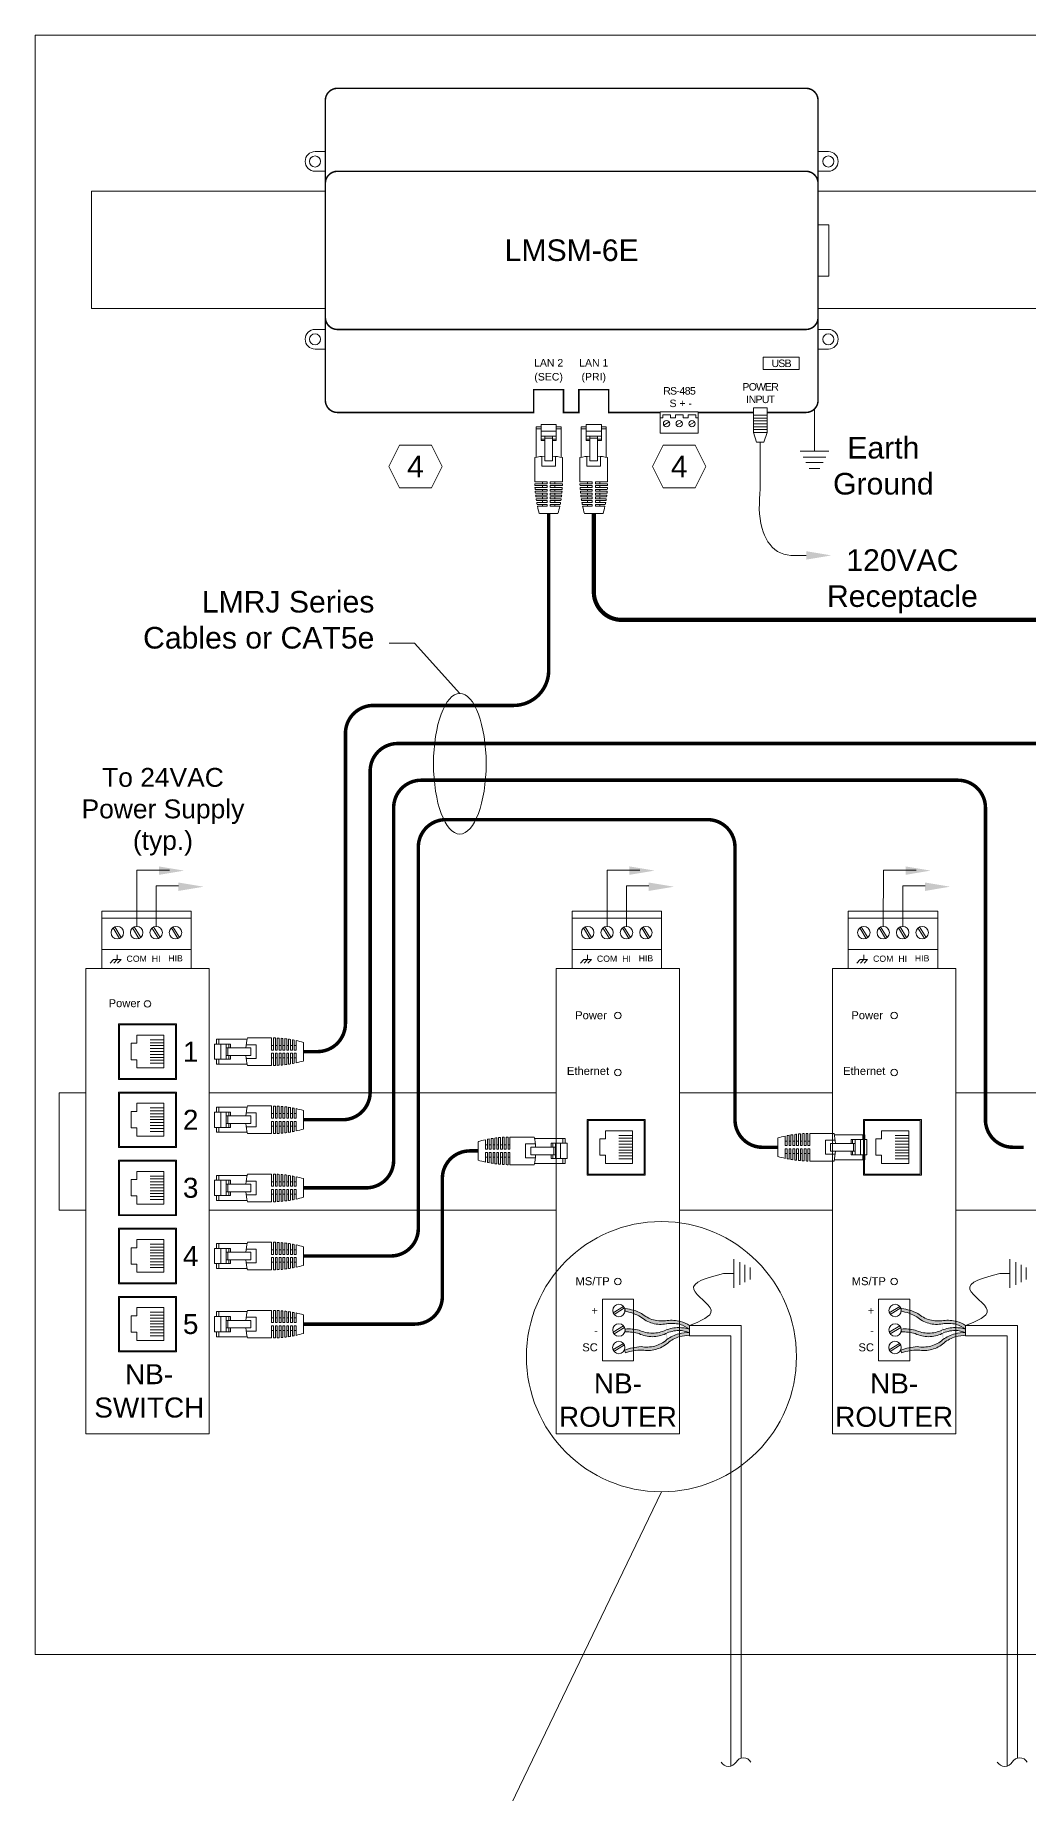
# Model space of a CAD drawing. Header units: inches. Extents: x -60 to 2005, y -577 to 104.
# Drawn here: x 1538.41 to 1550.84, y 43.26 to 65.24 of the extents above; entities that cross this region are included whole.
import ezdxf
from ezdxf.enums import TextEntityAlignment as Align

# ---------------------------------------------------------------- set-up
doc = ezdxf.new("R2010")
doc.units = ezdxf.units.IN
doc.header["$MEASUREMENT"] = 0
doc.layers.get('0').update_dxf_attribs({"lineweight": 5})
for name, color, linetype, lineweight in [('WATTSTOPPER', 160, 'Continuous', 5), ('WS_DETAIL', 7, 'Continuous', 5), ('WS_LineVoltage', 1, 'Continuous', 5), ('WS_LowVoltage', 6, 'Continuous', 5)]:
    doc.layers.add(name, color=color, linetype=linetype, lineweight=lineweight)
doc.styles.add('ARIAL', font='arial.ttf')

# ---------------------------------------------------------------- blocks, each defined once
blk = doc.blocks.new('A$C6FC61A6A')
for p, q in [((1.291248405530951, 2.45035629230324), (0, 2.45035629230324)), ((1.291248405530951, 0), (0, 0))]:
    blk.add_line(p, q)
blk.add_circle((1.291248405530951, 1.22517814615162), 0.6914135041754434)
blk.add_arc((1.291248405530951, 1.22517814615162), 1.22517814615162, 270, 90)
blk = doc.blocks.new('A$C756910A1')
at = {"layer": 'WS_DETAIL'}
for p, q in [((0.725468666911155, 10.42537585766053), (0.725468666911155, 8.556956961277706)), ((0.725468666911155, 10.42537585766053), (2.506894660563006, 10.42537585766053)), ((2.506894660563006, 10.42537585766053), (2.506894660563177, 8.556956961277706)), ((0.1502355164945186, 6.597127019628033), (0.1502355164945186, 10.17284573411285)), ((0.1502355164945186, 10.17284573411285), (0.725468666911155, 10.17284573411285)), ((0.725468666911155, 9.924815362676668), (0.1502355164945186, 9.924815362676668)), ((2.506894660563063, 9.659063592378288), (0.7254686669112118, 9.659063592378288)), ((2.50689466056312, 9.057957948058288), (0.7254686669112118, 9.057957948058288)), ((0.7254686669112118, 8.735258730937062), (1.168555581693539, 8.735258730937062)), ((0.725468666911155, 8.556956961277706), (1.168555581693596, 8.556956961277706)), ((1.168555581693596, 6.169918262987323), (1.168555581693539, 9.057957948058288)), ((1.168555581693596, 8.848221287137449), (2.063807745780679, 8.848221287137449)), ((2.063807745780906, 6.169918262987323), (2.063807745780679, 9.057957948058288)), ((2.063807745780679, 8.735258730937062), (2.50689466056312, 8.735258730937062)), ((2.506894660563177, 8.556956961277706), (2.063807745780736, 8.556956961277706)), ((3.082127810979699, 10.17284573411285), (2.506894660563063, 10.17284573411285)), ((3.082127810979699, 9.924815362676668), (2.506894660563063, 9.924815362676668)), ((3.082127810979927, 6.597127019628033), (3.082127810979699, 10.17284573411285)), ((-6.402811436601041e-08, 6.564808555890693), (-6.402811436601041e-08, 3.726134365787232)), ((0.8080907998544546, 6.700560145413647), (0.8080907998544546, 5.545980966034392)), ((2.42427252761965, 6.700560145413647), (2.424272527619593, 5.545980966034392)), ((3.232363391502219, 6.564808555890693), (3.232363391502219, 3.726134365787232)), ((0.8080907998544546, 5.545980966034392), (2.424272527619593, 5.545980966034392)), ((1.168555581693539, 6.169918262987323), (2.063807745780906, 6.169918262987323)), ((-6.402811436601041e-08, 3.726134365787232), (1.427763863659294, 3.726134365787232)), ((0.001803363048139772, 3.50558276794095), (1.427763863659294, 3.50558276794095)), ((0.007215091914673621, 3.285031170094669), (1.427763863659294, 3.285031170094669)), ((0.01623947130153169, 3.064479572248388), (1.427763863659294, 3.064479572248388)), ((0.02888376853442765, 2.843927974402106), (1.427763863659294, 2.843927974402106)), ((0.04515819889135742, 2.623376376555825), (1.427763863659294, 2.623376376555825)), ((0.06507596708863161, 2.402824778709544), (1.427763863659294, 2.402824778709544)), ((0.08865332129224157, 2.182273180863262), (1.427763863659294, 2.182273180863433)), ((0.8902139495456538, 3.726134365787232), (0.8902139495456538, 3.50558276794095)), ((0.8902139495456538, 3.285031170094669), (0.8902139495456538, 3.064479572248388)), ((0.8902139495456538, 2.843927974402106), (0.8902139495456538, 2.623376376555825)), ((0.8902139495457106, 2.402824778709544), (0.8902139495457106, 2.182273180863262)), ((1.427763863659294, 3.50558276794095), (1.427763863659237, 3.726134365787232)), ((1.427763863659294, 3.064479572248388), (1.427763863659294, 3.285031170094669)), ((1.427763863659294, 2.623376376555825), (1.427763863659294, 2.843927974402106)), ((1.427763863659294, 2.182273180863262), (1.427763863659294, 2.402824778709544)), ((1.804599463815038, 3.726134365787232), (3.232363391502219, 3.726134365787232)), ((1.804599463814753, 3.50558276794095), (1.804599463814753, 3.726134365787232)), ((1.804599463814981, 3.50558276794095), (3.230559964426021, 3.50558276794095)), ((1.804599463814981, 3.285031170094669), (3.225148235559374, 3.285031170094669)), ((1.804599463814753, 3.064479572248388), (1.804599463814753, 3.285031170094669)), ((1.804599463814981, 3.064479572248388), (3.216123856172572, 3.064479572248388)), ((1.804599463814981, 2.843927974402106), (3.203479558939677, 2.843927974402106)), ((1.804599463814753, 2.623376376555825), (1.804599463814753, 2.843927974402106)), ((1.804599463814924, 2.623376376555825), (3.187205128582747, 2.623376376555825)), ((1.804599463814867, 2.402824778709544), (3.167287360385473, 2.402824778709544)), ((1.804599463814753, 2.182273180863262), (1.804599463814753, 2.402824778709544)), ((1.804599463814867, 2.182273180863433), (3.143710006181806, 2.182273180863433)), ((2.34214937792845, 3.726134365787232), (2.34214937792845, 3.50558276794095)), ((2.34214937792845, 3.285031170094669), (2.34214937792845, 3.064479572248388)), ((2.34214937792845, 2.843927974402106), (2.34214937792845, 2.623376376555825)), ((2.34214937792845, 2.402824778709544), (2.34214937792845, 2.182273180863433)), ((0.1159096201752448, 1.961721583016981), (1.427763863659294, 1.961721583017152)), ((0.1468674136732773, 1.74116998517087), (1.427763863659294, 1.74116998517087)), ((0.1815525382387762, 1.520618387324589), (1.427763863659294, 1.520618387324589)), ((0.2199942275513251, 1.300066789478308), (1.427763863659237, 1.300066789478308)), ((0.2622252398203102, 1.079515191632026), (1.427763863659294, 1.079515191632026)), ((0.3082820030148525, 0.8589635937857452), (1.427763863659294, 0.8589635937857452)), ((0.8902139495457106, 1.961721583017152), (0.8902139495457106, 1.74116998517087)), ((0.8902139495457106, 1.520618387324589), (0.8902139495457106, 1.300066789478308)), ((0.8902139495457106, 1.079515191632026), (0.8902139495457106, 0.8589635937857452)), ((1.427763863659237, 1.74116998517087), (1.427763863659294, 1.961721583017152)), ((1.427763863659294, 1.300066789478308), (1.427763863659237, 1.520618387324589)), ((1.427763863659294, 0.8589635937857452), (1.427763863659294, 1.079515191632026)), ((1.804599463814867, 1.961721583017152), (3.116453707298803, 1.961721583017152)), ((1.804599463814753, 1.74116998517087), (1.804599463814753, 1.961721583017152)), ((1.80459946381481, 1.74116998517087), (3.085495913800827, 1.74116998517087)), ((1.80459946381481, 1.520618387324589), (3.050810789235328, 1.520618387324589)), ((1.804599463814753, 1.300066789478308), (1.804599463814753, 1.520618387324589)), ((1.804599463814753, 1.300066789478308), (3.012369099922722, 1.300066789478308)), ((1.804599463814753, 1.079515191632026), (2.970138087653794, 1.079515191632026)), ((1.804599463814753, 0.8589635937857452), (1.804599463814753, 1.079515191632026)), ((1.804599463814753, 0.8589635937857452), (2.924081324459308, 0.8589635937857452)), ((2.34214937792845, 1.961721583017152), (2.34214937792845, 1.74116998517087)), ((2.34214937792845, 1.520618387324589), (2.342149377928394, 1.300066789478308)), ((2.34214937792845, 1.079515191632026), (2.342149377928394, 0.8589635937857452)), ((2.691792117421215, -1.891327769953932e-07), (0.524929496546207, -1.891327769953932e-07))]:
    blk.add_line(p, q, dxfattribs=at)
for centre, radius, start, end in [((1.61618166373708, -0.5828206012761257), 7.328072457716479, 93.50202068223433, 102.7411415662108), ((1.61618166373708, -0.5828206012761257), 7.328072457716479, 77.25885843378917, 86.49797931776406), ((13.48717119514313, 3.726134365787232), 13.48717125917128, 180.9369821694481, 181.8742150375743), ((13.48717119514313, 3.726134365787232), 13.48717125917128, 182.8119499073921, 183.7504392946456), ((13.48717119514313, 3.726134365787232), 13.48717125917128, 184.6899375443662, 185.6307014597895), ((13.48717119514313, 3.726134365787232), 13.48717125917128, 186.5729909480418, 187.5170696871769), ((-10.25480786766903, 3.726134365787232), 13.48717125917128, 352.4829303128231, 353.4270090519582), ((-10.25480786766903, 3.726134365787232), 13.48717125917128, 354.3692985402105, 355.3100624556338), ((-10.25480786766903, 3.726134365787232), 13.48717125917128, 356.2495607053528, 357.1880500926079), ((-10.25480786766903, 3.726134365787232), 13.48717125917128, 358.1257849624257, 359.0630178305502), ((13.48717119514313, 3.726134365787232), 13.48717125917128, 188.4632058194769, 189.4116726762505), ((13.48717119514313, 3.726134365787232), 13.48717125917128, 190.3627495398733, 191.316722449262), ((13.48717119514313, 3.726134365787232), 13.48717125917128, 192.2738850556991, 196.037861357714), ((-10.25480786766903, 3.726134365787232), 13.48717125917128, 343.9621386422843, 347.7261149443008), ((-10.25480786766903, 3.726134365787232), 13.48717125917128, 348.683277550738, 349.6372504601267), ((-10.25480786766903, 3.726134365787232), 13.48717125917128, 350.5883273237479, 351.5367941805232)]:
    blk.add_arc(centre, radius, start, end, dxfattribs=at)
blk = doc.blocks.new('A$C1F4A1730')
at = {"layer": 'WS_DETAIL'}
h = blk.add_hatch(color=256, dxfattribs=at)
edge = h.paths.add_edge_path()
edge.add_line((0.03170422352554958, 0.7408459568682151), (-1.132139004766941e-08, 0.7320556095331341))
edge.add_arc((0.6417459429518892, 0.8279516735297854), 0.6488712699111987, 188.4988200317891, 205.6450511385068)
edge.add_arc((-0.2097776825971387, 0.3138349417847408), 0.3542368203823577, 15.727372145294396, 41.19067404646472, ccw=False)
edge.add_arc((-0.2105400341157946, 0.3165845227355337), 0.3542368203823577, -10.197437498566273, 15.265864402604223, ccw=False)
edge.add_arc((0.5432045626677784, 0.2101976928333436), 0.4074507412691264, 173.8469486297035, 195.4966182739494)
edge.add_arc((0.5432045626677784, 0.2101976928333436), 0.4074507412691264, 195.4966182739494, 211.0566181616066)
edge.add_line((0.1941586518807057, 2.699572476672074e-08), (0.2373518232028626, 2.699572654307758e-08))
edge.add_arc((0.5344984367862029, 0.2174621688715916), 0.3682198977693724, 196.9479963301704, 216.1979528666372, ccw=False)
edge.add_arc((0.5394821736682722, 0.1994872745356169), 0.3682198977693718, 169.8025625014334, 194.045240217728, ccw=False)
edge.add_arc((-0.1715622763969069, 0.3273915341756659), 0.3542368203823568, 349.8025625014333, 375.2658644026042)
edge.add_arc((-0.1707999248782492, 0.3246419532248677), 0.3542368203823568, 15.72737214529436, 41.19067404646513)
edge.add_arc((0.599654001808732, 0.8370953247078567), 0.5760476468673809, 189.6184229029745, 208.9876342423386, ccw=False)
edge = h.paths.add_edge_path()
edge.add_arc((0.1269810993134239, 0.4774127285864047), 0.3542368203823568, 345.0605592722174, 370.5238611733882)
edge.add_arc((1.046331651860916, 0.5416637693496522), 0.5710725509451164, 160.5013963686816, 179.9549978711914, ccw=False)
edge.add_line((0.5080103252386241, 0.732278584478431), (0.4762565251003128, 0.740888165785174))
edge.add_arc((1.076958936190062, 0.5147400051351649), 0.6418616496211781, 159.3700055532401, 176.6097834430752)
edge.add_arc((0.0879424051320239, 0.4879975030134069), 0.3542368203823577, -14.939440727782596, 10.523861173387786, ccw=False)
edge.add_arc((0.08868907953907446, 0.4907513825628449), 0.3542368203823577, 319.13574962835685, 344.5990515295273, ccw=False)
edge.add_arc((0.6827588234287685, 0.01479947937103887), 0.4074507412691264, 143.1801357566266, 164.8298054008724)
edge.add_arc((0.6827588234287685, 0.01479947937103887), 0.4074507412691264, 164.8298054008724, 182.0815589057538)
edge.add_line((0.2755769442026033, 2.699572654307758e-08), (0.3116388049347325, 2.699572654307758e-08))
edge.add_arc((0.6789754761181914, 0.02548851689102527), 0.3682198977693724, 166.2811834570936, 183.9692359680558, ccw=False)
edge.add_arc((0.6740942255529951, 0.007485521234222858), 0.3682198977693718, 139.1357496283564, 163.3784273446512, ccw=False)
edge.add_arc((0.1277277737204763, 0.4801666081358498), 0.3542368203823568, 319.1357496283564, 344.5990515295273)
edge = h.paths.add_edge_path()
edge.add_arc((0.7197991450352212, 0.7087087052802588), 0.4516841643910314, 176.78371725815, 197.1557302662798)
edge.add_arc((-0.03099863007223114, 0.4218905898025884), 0.3542368203823568, 0.23075387134497305, 25.69405577251581, ccw=False)
edge.add_arc((-0.03099863007223114, 0.4247438993271579), 0.3542368203823568, 334.30594422748396, 359.7692461286548, ccw=False)
edge.add_arc((0.6200230177708672, 0.1115115197074612), 0.3682198977693718, 154.305944227484, 178.5486219437787)
edge.add_arc((0.6200230177708672, 0.1301645210664688), 0.3682198977693724, 181.4513780562211, 200.7013345926879)
edge.add_line((0.2755769442026033, 2.699572654307758e-08), (0.2373518232028626, 2.699572654307758e-08))
edge.add_arc((0.626471709502626, 0.1208380203869606), 0.4074507412691264, 180, 197.2517535048815, ccw=False)
edge.add_arc((0.626471709502626, 0.1208380203869606), 0.4074507412691264, 158.3503303557542, 180, ccw=False)
edge.add_arc((-0.07144683266591123, 0.4247438993271544), 0.3542368203823577, 334.3059442274844, 359.7692461286548)
edge.add_arc((-0.07144683266591123, 0.421890589802592), 0.3542368203823577, 0.2307538713450029, 25.69405577251533)
edge.add_arc((0.7405391573495077, 0.6928952028010791), 0.5065717911455467, 175.2384417745333, 193.4026467084191, ccw=False)
edge.add_line((0.2357156582200641, 0.7349453432421367), (0.2688264463971617, 0.7340505569239486))
edge = h.paths.add_edge_path()
edge.add_arc((0.7462697102683844, 0.3124579537027365), 0.3542368203821699, 190.062353430753, 190.5238611734474)
edge.add_arc((0.4460141627560539, 0.4986213850876844), 0.3542368203821699, 220.7291663038299, 221.1906740465243)
edge.add_arc((0.6098760222898374, 0.4247438993274031), 0.3542368203821699, 205.2325480298806, 205.694055772575)
for p, q in [((0.03170422352554958, 0.7408459568682151), (-1.132139004766941e-08, 0.7320556095331341)), ((0.2688264463971617, 0.7340505569239486), (0.2357156582200641, 0.7349453432421367)), ((0.5080103252386241, 0.732278584478431), (0.4762565251003128, 0.740888165785174)), ((0.2373518232028626, 2.699572654307758e-08), (0.1941586518807057, 2.699572476672074e-08)), ((0.2755769442026033, 2.699572654307758e-08), (0.2373518232028626, 2.699572654307758e-08)), ((0.3116388049347325, 2.699572654307758e-08), (0.2755769442026033, 2.699572654307758e-08))]:
    blk.add_line(p, q, dxfattribs=at)
for centre, radius, start, end in [((0.6417459429518892, 0.8279516735297854), 0.6488712699111987, 188.4988200317891, 205.6450511385068), ((0.599654001808732, 0.8370953247078567), 0.5760476468673809, 189.6184229029745, 208.9876342423385), ((0.7405391573495077, 0.6928952028010791), 0.5065717911455467, 175.2384417745333, 193.4026467084191), ((0.7197991450352212, 0.7087087052802588), 0.4516841643910314, 176.78371725815, 197.1557302662798), ((1.076958936190062, 0.5147400051351649), 0.6418616496211781, 159.3700055532401, 176.6097834430752), ((1.046331651860916, 0.5416637693496522), 0.5710725509451164, 160.5013963686816, 179.9549978711914), ((-0.2097776825971387, 0.3138349417847408), 0.3542368203823577, 15.72737214529436, 41.19067404646469), ((-0.1707999248782492, 0.3246419532248677), 0.3542368203823568, 15.72737214529436, 41.19067404646513), ((-0.2105400341157946, 0.3165845227355337), 0.3542368203823577, 349.8025625014338, 15.26586440260417), ((-0.1715622763969069, 0.3273915341756659), 0.3542368203823568, 349.8025625014333, 15.26586440260417), ((-0.07144683266591123, 0.421890589802592), 0.3542368203823577, 0.2307538713450029, 25.69405577251533), ((-0.07144683266591123, 0.4247438993271544), 0.3542368203823577, 334.3059442274844, 359.7692461286548), ((-0.03099863007223114, 0.4218905898025884), 0.3542368203823568, 0.2307538713450029, 25.69405577251579), ((-0.03099863007223114, 0.4247438993271579), 0.3542368203823568, 334.305944227484, 359.7692461286548), ((0.0879424051320239, 0.4879975030134069), 0.3542368203823577, 345.0605592722174, 10.52386117338781), ((0.1269810993134239, 0.4774127285864047), 0.3542368203823568, 345.0605592722174, 10.52386117338823), ((0.5432045626677784, 0.2101976928333436), 0.4074507412691264, 173.8469486297035, 195.4966182739494), ((0.5394821736682722, 0.1994872745356169), 0.3682198977693718, 169.8025625014334, 194.045240217728), ((0.4460141627560539, 0.4986213850876844), 0.3542368203821699, 220.7291663038299, 221.1906740465243), ((0.626471709502626, 0.1208380203869606), 0.4074507412691264, 158.3503303557542, 180), ((0.6200230177708672, 0.1115115197074612), 0.3682198977693718, 154.305944227484, 178.5486219437787), ((0.6098760222898374, 0.4247438993274031), 0.3542368203821699, 205.2325480298806, 205.694055772575), ((0.6827588234287685, 0.01479947937103887), 0.4074507412691264, 143.1801357566266, 164.8298054008724), ((0.6740942255529951, 0.007485521234222858), 0.3682198977693718, 139.1357496283564, 163.3784273446512), ((0.08868907953907446, 0.4907513825628449), 0.3542368203823577, 319.1357496283568, 344.5990515295273), ((0.1277277737204763, 0.4801666081358498), 0.3542368203823568, 319.1357496283564, 344.5990515295273), ((0.7462697102683844, 0.3124579537027365), 0.3542368203821699, 190.062353430753, 190.5238611734474), ((0.5432045626677784, 0.2101976928333436), 0.4074507412691264, 195.4966182739494, 211.0566181616066), ((0.5344984367862029, 0.2174621688715916), 0.3682198977693724, 196.9479963301704, 216.1979528666372), ((0.626471709502626, 0.1208380203869606), 0.4074507412691264, 180, 197.2517535048815), ((0.6200230177708672, 0.1301645210664688), 0.3682198977693724, 181.4513780562211, 200.7013345926879), ((0.6827588234287685, 0.01479947937103887), 0.4074507412691264, 164.8298054008724, 182.0815589057538), ((0.6789754761181914, 0.02548851689102527), 0.3682198977693724, 166.2811834570936, 183.9692359680558)]:
    blk.add_arc(centre, radius, start, end, dxfattribs=at)
blk = doc.blocks.new('A$C45F36078')
at = {"layer": 'WS_DETAIL'}
for p, q in [((0.2043844780347754, 0.3799651662497467), (0.2043844780347825, 0.2342195900984763)), ((-9.168043391127867e-08, 0.2342195900984763), (0.4087690477499848, 0.2342195900984763)), ((0.04408200025990539, 0.1487391807068832), (0.3646869558096455, 0.1487391807068832)), ((0.08243425174009644, 0.07436961217433691), (0.3263347043294544, 0.07436961217433691)), ((0.1207865032202733, 4.364179062577023e-08), (0.2879824528492705, 4.364179062577023e-08))]:
    blk.add_line(p, q, dxfattribs=at)
blk = doc.blocks.new('A$C668E45B7')
for p, q in [((5.643796541221491e-08, 0.3715919391489209), (5.643796541221491e-08, -3.53162832311682e-09)), ((0.3065881753667927, 0.3715919391489209), (5.643796541221491e-08, 0.3715919391489209)), ((0.3065881753667927, 0.3715919391489209), (5.643796541221491e-08, 0.3715919391489209)), ((5.643796363585807e-08, 0.3184127882822168), (0.1547271250317106, 0.3184127882822168)), ((5.643796541221491e-08, 0.2852585831638237), (0.1547271250317124, 0.2852585831638237)), ((5.643796541221491e-08, 0.2521043780454306), (0.1547271250317124, 0.2521043780454306)), ((5.643796541221491e-08, 0.2189501729270376), (0.1547271250317124, 0.2189501729270376)), ((0.3065881753667927, 0.2786939534787685), (0.3065881753667927, 0.3715919391489209)), ((0.3065881753667927, 0.2786939534787685), (0.3715919991185235, 0.2786939534787685)), ((0.3065881753667927, 0.2786939534787685), (0.3715919991185235, 0.2786939534787685)), ((0.3715919991185235, 0.2786939534787685), (0.3715919991185235, 0.0928979821384921)), ((0.3715919991185235, 0.2786939534787685), (0.3715919991185235, 0.0928979821384921)), ((5.643796541221491e-08, 0.1857959678086445), (0.1547271250317124, 0.1857959678086445)), ((5.643796541221491e-08, 0.1526417626902514), (0.1547271250317124, 0.1526417626902514)), ((5.643796541221491e-08, 0.1194875575718584), (0.1547271250317124, 0.1194875575718584)), ((5.643796541221491e-08, 0.0863333524534653), (0.1547271250317124, 0.0863333524534653)), ((5.643796363585807e-08, 0.05317914733507223), (0.1547271250317106, 0.05317914733507223)), ((0.3065881753667927, -3.53162832311682e-09), (0.3065881753667927, 0.09289798213848854)), ((0.3715919991185235, 0.0928979821384921), (0.3065881753667927, 0.0928979821384921)), ((0.3715919991185235, 0.0928979821384921), (0.3065881753667927, 0.0928979821384921)), ((0.3065881753667927, -3.53162832311682e-09), (5.643796541221491e-08, -3.53162832311682e-09))]:
    blk.add_line(p, q)

msp = doc.modelspace()

# ---------------------------------------------------------------- linework, layer by layer
for p, q in [((1546.708079225433, 60.53277933210342), (1546.231070250974, 60.53277933210336)), ((1546.231070250974, 60.26317389440004), (1546.231070250974, 60.53277933210336)), ((1546.262648735169, 60.45788382518384), (1546.231070250974, 60.45788382518384)), ((1546.262648735169, 60.49554935107119), (1546.262648735169, 60.45788382518384)), ((1546.358494758266, 60.49554935107119), (1546.262648735169, 60.49554935107119)), ((1546.358494758266, 60.49554935107119), (1546.358494758266, 60.45788382518384)), ((1546.421651726655, 60.45788382518384), (1546.358494758266, 60.45788382518384)), ((1546.421651726655, 60.49554935107119), (1546.421651726655, 60.45788382518384)), ((1546.517497749752, 60.49554935107119), (1546.421651726655, 60.49554935107119)), ((1546.517497749752, 60.49554935107119), (1546.517497749752, 60.45788382518387)), ((1546.580654718141, 60.45788382518387), (1546.517497749752, 60.45788382518387)), ((1546.580654718141, 60.49554935107119), (1546.580654718141, 60.45788382518387)), ((1546.676500741238, 60.49554935107122), (1546.580654718141, 60.49554935107119)), ((1546.676500741238, 60.49554935107119), (1546.676500741238, 60.4578838251839)), ((1546.708079225433, 60.4578838251839), (1546.676500741238, 60.4578838251839)), ((1546.708079225433, 60.26317389440004), (1546.708079225433, 60.53277933210336)), ((1547.569022579216, 60.49038025154522), (1547.396429800736, 60.49038025154522)), ((1547.569022579216, 60.45407713709386), (1547.396429800736, 60.45407713709386)), ((1546.231070250974, 60.26317389440004), (1546.708079225433, 60.2631738944001)), ((1546.341222572925, 60.4022204964964), (1546.275961219012, 60.36417423040888)), ((1546.500225564411, 60.4022204964964), (1546.434964210498, 60.36417423040888)), ((1546.659228555897, 60.4022204964964), (1546.593967201984, 60.36417423040888)), ((1547.569022579216, 60.4177740226425), (1547.396429800736, 60.4177740226425)), ((1547.569022579216, 60.38147090819115), (1547.396429800736, 60.38147090819115)), ((1547.569022579216, 60.34516779373982), (1547.396429800736, 60.34516779373982)), ((1547.569022579216, 60.30886467928849), (1547.396429800736, 60.30886467928849)), ((1547.396429800736, 60.27256156483713), (1547.437300199819, 60.15276581210497)), ((1547.528152180133, 60.15276581210497), (1547.569022579216, 60.27256156483713)), ((1547.528152180133, 60.15276581210497), (1547.437300199819, 60.15276581210497)), ((1539.246319043605, 54.28961877171898), (1540.365054579461, 54.28961877171898)), ((1539.246319043605, 53.57434998591887), (1539.246319043605, 54.28961877171898)), ((1539.246319043605, 54.2011336811089), (1540.365054579461, 54.2011336811089)), ((1539.389414264696, 54.08021726355651), (1539.469896065496, 53.94984142585446)), ((1539.408753938737, 54.0928925782938), (1539.490902824809, 53.96227089355099)), ((1539.6323620742, 54.08021726355651), (1539.712843874999, 53.94984142585446)), ((1539.651701748241, 54.0928925782938), (1539.733850634313, 53.96227089355099)), ((1539.875309883703, 54.08021726355651), (1539.955791684502, 53.94984142585446)), ((1539.894649557744, 54.0928925782938), (1539.976798443816, 53.96227089355099)), ((1540.118257693207, 54.08021726355651), (1540.198739494006, 53.94984142585446)), ((1540.137597367248, 54.0928925782938), (1540.21974625332, 53.96227089355099)), ((1540.365054579461, 53.57434998591887), (1540.365054579461, 54.28961877171898)), ((1545.129156616391, 54.28961877171898), (1546.247892152247, 54.28961877171898)), ((1545.129156616391, 53.57434998591887), (1545.129156616391, 54.28961877171898)), ((1545.129156616391, 54.2011336811089), (1546.247892152247, 54.2011336811089)), ((1545.272251837483, 54.08021726355651), (1545.352733638282, 53.94984142585446)), ((1545.291591511523, 54.0928925782938), (1545.373740397596, 53.96227089355099)), ((1545.515199646986, 54.08021726355651), (1545.595681447785, 53.94984142585446)), ((1545.534539321027, 54.0928925782938), (1545.616688207099, 53.96227089355099)), ((1545.758147456489, 54.08021726355651), (1545.838629257289, 53.94984142585446)), ((1545.77748713053, 54.0928925782938), (1545.859636016603, 53.96227089355099)), ((1546.001095265993, 54.08021726355651), (1546.081577066792, 53.94984142585446)), ((1546.020434940034, 54.0928925782938), (1546.102583826106, 53.96227089355099)), ((1546.247892152247, 53.57434998591887), (1546.247892152247, 54.28961877171898)), ((1548.583448214885, 54.28961877171898), (1549.702183750741, 54.28961877171898)), ((1548.583448214885, 53.57434998591887), (1548.583448214885, 54.28961877171898)), ((1548.583448214885, 54.2011336811089), (1549.702183750741, 54.2011336811089)), ((1548.726543435977, 54.08021726355651), (1548.807025236776, 53.94984142585446)), ((1548.745883110017, 54.0928925782938), (1548.82803199609, 53.96227089355099)), ((1548.96949124548, 54.08021726355651), (1549.049973046279, 53.94984142585446)), ((1548.988830919521, 54.0928925782938), (1549.070979805593, 53.96227089355099)), ((1549.212439054983, 54.08021726355651), (1549.292920855783, 53.94984142585446)), ((1549.231778729024, 54.0928925782938), (1549.313927615096, 53.96227089355099)), ((1549.455386864487, 54.08021726355651), (1549.535868665286, 53.94984142585446)), ((1549.474726538527, 54.0928925782938), (1549.5568754246, 53.96227089355099)), ((1549.702183750741, 53.57434998591887), (1549.702183750741, 54.28961877171898)), ((1539.246319043605, 53.8117993075702), (1540.365054579461, 53.8117993075702)), ((1539.39463079354, 53.6851801738853), (1539.351840434862, 53.64238981520771)), ((1539.39463079354, 53.6851801738853), (1539.487899401016, 53.6851801738853)), ((1539.441265097278, 53.6851801738853), (1539.3984747386, 53.64238981520771)), ((1539.441265097278, 53.6851801738853), (1539.441265097278, 53.74331871658751)), ((1539.487899401016, 53.6851801738853), (1539.445109042338, 53.64238981520771)), ((1545.129156616391, 53.8117993075702), (1546.247892152247, 53.8117993075702)), ((1545.277468366326, 53.6851801738853), (1545.234678007649, 53.64238981520771)), ((1545.277468366326, 53.6851801738853), (1545.370736973802, 53.6851801738853)), ((1545.324102670064, 53.6851801738853), (1545.281312311387, 53.64238981520771)), ((1545.324102670064, 53.6851801738853), (1545.324102670064, 53.74331871658751)), ((1545.370736973802, 53.6851801738853), (1545.327946615124, 53.64238981520771)), ((1548.583448214885, 53.8117993075702), (1549.702183750741, 53.8117993075702)), ((1548.73175996482, 53.6851801738853), (1548.688969606143, 53.64238981520771)), ((1548.73175996482, 53.6851801738853), (1548.825028572296, 53.6851801738853)), ((1548.778394268558, 53.6851801738853), (1548.73560390988, 53.64238981520771)), ((1548.778394268558, 53.6851801738853), (1548.778394268558, 53.74331871658751)), ((1548.825028572296, 53.6851801738853), (1548.782238213618, 53.64238981520771)), ((1539.048262600939, 53.57434998591887), (1539.048262600939, 47.75699452280767)), ((1539.048262600939, 53.57434998591887), (1540.591653660253, 53.57434998591887)), ((1540.591653660253, 53.57434998591887), (1540.591653660253, 47.75699452280767)), ((1544.931100173725, 53.57434998591887), (1544.931100173725, 47.75699452280767)), ((1544.931100173725, 53.57434998591887), (1546.474491233039, 53.57434998591887)), ((1546.474491233039, 53.57434998591887), (1546.474491233039, 47.75699452280767)), ((1548.385391772219, 53.57434998591887), (1548.385391772219, 47.75699452280767)), ((1548.385391772219, 53.57434998591887), (1549.928782831533, 53.57434998591887)), ((1549.928782831533, 53.57434998591887), (1549.928782831533, 47.75699452280767)), ((1545.773214937059, 49.35063703602154), (1545.642839099357, 49.27015523522249)), ((1545.785890251796, 49.33129736198103), (1545.655268567053, 49.24914847590861)), ((1545.897462890151, 49.44170554434012), (1545.897462890151, 48.66997124353298)), ((1549.227506535552, 49.35063703602154), (1549.097130697851, 49.27015523522249)), ((1549.24018185029, 49.33129736198103), (1549.109560165547, 49.24914847590861)), ((1549.351754488645, 49.44170554434012), (1549.351754488645, 48.66997124353298)), ((1545.773214937059, 49.10768922651809), (1545.642839099357, 49.02720742571904)), ((1545.785890251796, 49.08834955247758), (1545.655268567053, 49.00620066640516)), ((1549.227506535552, 49.10768922651809), (1549.097130697851, 49.02720742571904)), ((1549.24018185029, 49.08834955247758), (1549.109560165547, 49.00620066640516)), ((1545.771438560318, 48.88906084563311), (1545.641062722616, 48.80857904483403)), ((1545.784113875055, 48.8697211715926), (1545.653492190312, 48.78757228552016)), ((1549.225730158812, 48.88906084563311), (1549.09535432111, 48.80857904483403)), ((1549.238405473549, 48.8697211715926), (1549.107783788806, 48.78757228552016)), ((1540.591653660253, 47.75699452280767), (1539.048262600939, 47.75699452280767)), ((1546.474491233039, 47.75699452280767), (1544.931100173725, 47.75699452280767)), ((1549.928782831533, 47.75699452280767), (1548.385391772219, 47.75699452280767)), ((1543.929814268317, 42.22364313195527), (1546.246957213274, 47.03408667822265))]:
    msp.add_line(p, q)
at = {"linetype": 'Continuous'}
for p, q in [((1539.457480198165, 52.18756452282372), (1539.457480198165, 52.88082847002738)), ((1539.470334953151, 52.86805266910838), (1539.470334953151, 52.19954808517826)), ((1540.169046338903, 52.86805266910838), (1540.169046338903, 52.19954808517826)), ((1540.182436063027, 52.88082847002738), (1540.182436063027, 52.18756452282372)), ((1540.182436063027, 52.18756452282372), (1539.457480198165, 52.18756452282372)), ((1540.169046338903, 52.19954808517826), (1539.470334953151, 52.19954808517826)), ((1539.457480198166, 51.33618809992885), (1539.457480198166, 52.02945204713248)), ((1539.457480198166, 52.02945204713248), (1540.182436063027, 52.02945204713248)), ((1539.470334953151, 52.01667624621348), (1539.470334953151, 51.34817166228336)), ((1540.169046338903, 52.01667624621348), (1539.470334953151, 52.01667624621348)), ((1540.169046338903, 52.01667624621348), (1540.169046338903, 51.34817166228336)), ((1540.182436063027, 52.02945204713248), (1540.182436063027, 51.33618809992885)), ((1545.318695325403, 50.99299716240211), (1545.318695325403, 51.68626110960577)), ((1545.318695325403, 51.68626110960577), (1546.043651190264, 51.68626110960577)), ((1545.331550080388, 51.67348530868674), (1545.331550080388, 51.00498072475665)), ((1546.030261466141, 51.67348530868674), (1545.331550080388, 51.67348530868674)), ((1546.030261466141, 51.67348530868674), (1546.030261466141, 51.00498072475665)), ((1546.043651190264, 51.68626110960577), (1546.043651190264, 50.99299716240211)), ((1548.772986923897, 50.99299716240211), (1548.772986923897, 51.68626110960577)), ((1548.772986923897, 51.68626110960577), (1549.497942788758, 51.68626110960577)), ((1548.785841678882, 51.67348530868674), (1548.785841678882, 51.00498072475665)), ((1549.484553064635, 51.67348530868674), (1548.785841678882, 51.67348530868674)), ((1549.484553064635, 51.67348530868674), (1549.484553064635, 51.00498072475665)), ((1549.497942788758, 51.68626110960577), (1549.497942788758, 50.99299716240211)), ((1540.182436063027, 51.33618809992885), (1539.457480198166, 51.33618809992885)), ((1540.169046338903, 51.34817166228336), (1539.470334953151, 51.34817166228336)), ((1539.457480198166, 50.48481167703392), (1539.457480198166, 51.17807562423758)), ((1539.457480198166, 51.17807562423758), (1540.182436063027, 51.17807562423758)), ((1539.470334953151, 51.16529982331855), (1539.470334953151, 50.49679523938846)), ((1540.169046338903, 51.16529982331855), (1539.470334953151, 51.16529982331855)), ((1540.169046338903, 51.16529982331855), (1540.169046338903, 50.49679523938846)), ((1540.182436063027, 51.17807562423758), (1540.182436063027, 50.48481167703392)), ((1546.030261466141, 51.00498072475665), (1545.331550080388, 51.00498072475665)), ((1549.484553064635, 51.00498072475665), (1548.785841678882, 51.00498072475665)), ((1546.043651190264, 50.99299716240211), (1545.318695325403, 50.99299716240211)), ((1549.497942788758, 50.99299716240211), (1548.772986923897, 50.99299716240211)), ((1540.182436063027, 50.48481167703392), (1539.457480198166, 50.48481167703392)), ((1540.169046338903, 50.49679523938846), (1539.470334953151, 50.49679523938846)), ((1539.457480198166, 49.63343525413902), (1539.457480198166, 50.32669920134265)), ((1539.457480198166, 50.32669920134265), (1540.182436063027, 50.32669920134265)), ((1539.470334953151, 50.31392340042365), (1539.470334953151, 49.64541881649353)), ((1540.169046338903, 50.31392340042365), (1539.470334953151, 50.31392340042365)), ((1540.169046338903, 50.31392340042365), (1540.169046338903, 49.64541881649353)), ((1540.182436063027, 50.32669920134265), (1540.182436063027, 49.63343525413902)), ((1540.182436063027, 49.63343525413902), (1539.457480198166, 49.63343525413902)), ((1539.457480198166, 48.78205883124411), (1539.457480198166, 49.47532277844775)), ((1539.457480198166, 49.47532277844775), (1540.182436063027, 49.47532277844775)), ((1540.169046338903, 49.64541881649353), (1539.470334953151, 49.64541881649353)), ((1539.470334953151, 49.46254697752875), (1539.470334953151, 48.79404239359863)), ((1540.169046338903, 49.46254697752875), (1539.470334953151, 49.46254697752875)), ((1540.169046338903, 49.46254697752875), (1540.169046338903, 48.79404239359863)), ((1540.182436063027, 49.47532277844775), (1540.182436063027, 48.78205883124411)), ((1540.182436063027, 48.78205883124411), (1539.457480198166, 48.78205883124411)), ((1540.169046338903, 48.79404239359863), (1539.470334953151, 48.79404239359863))]:
    msp.add_line(p, q, dxfattribs=at)
at = {"const_width": 0.01877377084406481}
for points in [[(1544.622046235597, 64.57497044617179), (1542.194026795562, 64.57497044617179, 0.414213562373095), (1542.043836628809, 64.42478027941928), (1542.043836628809, 60.67409078367987, 0.414213562373095), (1542.194026795562, 60.52390061692734), (1542.540436699522, 60.52390061692734)], [(1547.569022579216, 60.52390061692734), (1548.055255688867, 60.52390061692734, 0.414213562373095), (1548.205445855619, 60.67409078367987), (1548.205445855619, 64.42478027941928, 0.414213562373095), (1548.055255688867, 64.57497044617179), (1544.622046235597, 64.57497044617179)], [(1548.205445855619, 63.38750219101306), (1548.205445855619, 63.38750219101306, 0.4142135623730951), (1548.055255688867, 63.53769235776559), (1542.194026795562, 63.53769235776559, 0.4142135623730951), (1542.043836628809, 63.38750219101306), (1542.043836628809, 63.38750219101306)], [(1548.205445855619, 61.7113688720861), (1548.205445855619, 61.7113688720861, -0.4142135623730951), (1548.055255688867, 61.56117870533359), (1542.194026795562, 61.56117870533359, -0.4142135623730951), (1542.043836628809, 61.7113688720861), (1542.043836628809, 61.7113688720861)]]:
    msp.add_lwpolyline(points, format="xyb", dxfattribs=at)
for points in [[(1548.205445855619, 62.87067745546142), (1548.341788824577, 62.87067745546142), (1548.341788824577, 62.22819360763776), (1548.205445855619, 62.22819360763776)], [(1547.519116513246, 61.21673481040378), (1547.970355470201, 61.21673481040378), (1547.970355470201, 61.06091917419195), (1547.519116513246, 61.06091917419195)], [(1547.396429800736, 60.57958843913659), (1547.569022579216, 60.57958843913659), (1547.569022579216, 60.27256156483713), (1547.396429800736, 60.27256156483713)], [(1540.182436063027, 52.88082847002738), (1539.457480198165, 52.88082847002738), (1539.457480198165, 52.18756452282372), (1540.182436063027, 52.18756452282372)], [(1540.169046338903, 52.86805266910838), (1539.470334953151, 52.86805266910838), (1539.470334953151, 52.19954808517826), (1540.169046338903, 52.19954808517826)], [(1540.182436063027, 52.02945204713248), (1539.457480198166, 52.02945204713248), (1539.457480198166, 51.33618809992885), (1540.182436063027, 51.33618809992885)], [(1540.169046338903, 52.01667624621348), (1539.470334953151, 52.01667624621348), (1539.470334953151, 51.34817166228336), (1540.169046338903, 51.34817166228336)], [(1546.043651190264, 51.68626110960577), (1545.318695325403, 51.68626110960577), (1545.318695325403, 50.99299716240211), (1546.043651190264, 50.99299716240211)], [(1546.030261466141, 51.67348530868674), (1545.331550080388, 51.67348530868674), (1545.331550080388, 51.00498072475665), (1546.030261466141, 51.00498072475665)], [(1549.497942788758, 51.68626110960577), (1548.772986923897, 51.68626110960577), (1548.772986923897, 50.99299716240211), (1549.497942788758, 50.99299716240211)], [(1549.484553064635, 51.67348530868674), (1548.785841678882, 51.67348530868674), (1548.785841678882, 51.00498072475665), (1549.484553064635, 51.00498072475665)], [(1540.182436063027, 51.17807562423758), (1539.457480198166, 51.17807562423758), (1539.457480198166, 50.48481167703392), (1540.182436063027, 50.48481167703392)], [(1540.169046338903, 51.16529982331855), (1539.470334953151, 51.16529982331855), (1539.470334953151, 50.49679523938846), (1540.169046338903, 50.49679523938846)], [(1540.182436063027, 50.32669920134265), (1539.457480198166, 50.32669920134265), (1539.457480198166, 49.63343525413902), (1540.182436063027, 49.63343525413902)], [(1540.169046338903, 50.31392340042365), (1539.470334953151, 50.31392340042365), (1539.470334953151, 49.64541881649353), (1540.169046338903, 49.64541881649353)], [(1540.182436063027, 49.47532277844775), (1539.457480198166, 49.47532277844775), (1539.457480198166, 48.78205883124411), (1540.182436063027, 48.78205883124411)], [(1540.169046338903, 49.46254697752875), (1539.470334953151, 49.46254697752875), (1539.470334953151, 48.79404239359863), (1540.169046338903, 48.79404239359863)]]:
    msp.add_lwpolyline(points, close=True)
for points in [[(1542.540436699522, 60.52390061692734), (1544.649900990893, 60.52390061692734), (1544.649900990893, 60.80892235812792), (1545.02235097067, 60.80892235812792), (1545.02235097067, 60.52390061692734), (1545.214319942604, 60.52390061692734), (1545.214319942604, 60.80892235812792), (1545.58676992238, 60.80892235812792), (1545.58676992238, 60.52390061692734), (1546.231070250974, 60.52390061692734)], [(1546.708079225433, 60.52390061692734), (1547.396429800736, 60.52390061692734)]]:
    msp.add_lwpolyline(points, dxfattribs=at)
for points in [[(1545.897462890151, 49.44170554434012), (1545.508128516613, 49.44170554434012), (1545.508128516613, 48.66997124353298), (1545.508128516613, 48.66997124353298)], [(1549.351754488645, 49.44170554434012), (1548.962420115107, 49.44170554434012), (1548.962420115107, 48.66997124353298), (1548.962420115107, 48.66997124353298)], [(1545.897462890151, 48.66997124353298), (1545.508128516613, 48.66997124353298), (1545.508128516613, 48.66997124353298), (1545.508128516613, 48.66997124353298)], [(1549.351754488645, 48.66997124353298), (1548.962420115107, 48.66997124353298), (1548.962420115107, 48.66997124353298), (1548.962420115107, 48.66997124353298)]]:
    msp.add_lwpolyline(points)
for centre, radius in [((1546.310571746717, 60.38319736345261), 0.03975074787150794), ((1546.469574738204, 60.38319736345261), 0.03975074787150794), ((1546.62857772969, 60.38319736345267), 0.03975074787150794), ((1539.441265097278, 54.02219622674153), 0.07781355635415017), ((1539.684212906781, 54.02219622674153), 0.07781355635415017), ((1539.927160716285, 54.02219622674153), 0.07781355635415017), ((1540.170108525788, 54.02219622674153), 0.07781355635415017), ((1545.324102670064, 54.02219622674153), 0.07781355635415017), ((1545.567050479568, 54.02219622674153), 0.07781355635415017), ((1545.809998289071, 54.02219622674153), 0.07781355635415017), ((1546.052946098574, 54.02219622674153), 0.07781355635415017), ((1548.778394268558, 54.02219622674153), 0.07781355635415017), ((1549.021342078061, 54.02219622674153), 0.07781355635415017), ((1549.264289887565, 54.02219622674153), 0.07781355635415017), ((1549.507237697068, 54.02219622674153), 0.07781355635415017), ((1539.819958130596, 53.13057583903353), 0.04079466868739701), ((1545.702795703382, 52.98538795244502), 0.04079466868739701), ((1549.157087301876, 52.98538795244502), 0.04079466868739701), ((1545.702795703382, 52.27387024643309), 0.04079466868739701), ((1549.157087301876, 52.27387024643309), 0.04079466868739701), ((1546.246957213274, 48.72248467076002), 1.688397992537375), ((1545.702795703382, 49.66278588626139), 0.04079466868739701), ((1549.157087301876, 49.66278588626139), 0.04079466868739701), ((1545.715193900244, 49.29878620343999), 0.07781355635415017), ((1549.169485498738, 49.29878620343999), 0.07781355635415017), ((1545.715193900244, 49.05583839393654), 0.07781355635415017), ((1549.169485498738, 49.05583839393654), 0.07781355635415017), ((1545.713417523503, 48.83721001305156), 0.07781355635415017), ((1549.167709121997, 48.83721001305156), 0.07781355635415017)]:
    msp.add_circle(centre, radius)
msp.add_ellipse((1543.725364274562, 56.13278312078972), major_axis=(0, 0.8782209471883107), ratio=0.3749617359428186)
for points in [[(1546.597583598732, 49.11318292757321), (1546.867128652207, 49.30167105967354), (1546.651222815445, 49.56052651345345), (1547.023130321873, 49.76205976880811)], [(1550.051875197226, 49.11318292757321), (1550.321420250701, 49.30167105967354), (1550.105514413939, 49.56052651345345), (1550.477421920367, 49.76205976880811)]]:
    msp.add_spline(points, degree=3)
at = {"layer": 'WATTSTOPPER'}
msp.add_line((1545.568101377946, 54.80420995956791), (1545.977779018846, 54.80420995956791), dxfattribs=at)
for points, const_width in [([(1545.401380130202, 59.25888934902645), (1545.401380130202, 58.28065819973074, 0.414213562373095), (1545.751380130203, 57.93065819973071), (1562.442732333741, 57.93065819973071, 0.4142135623730878), (1562.786482333741, 58.27440819973071), (1562.786482333741, 60.23646106528855)], 0.05247900000000044), ([(1541.76983045523, 52.53503169413582), (1541.94483045523, 52.53503169413582, 0.4142135623730929), (1542.29483045523, 52.88503169413582), (1542.29483045523, 56.51184439553762, -0.414213562373095), (1542.64483045523, 56.86184439553762), (1544.399461178491, 56.86184439553762, 0.4142135623730951), (1544.836961178491, 57.29934439553762), (1544.836961178491, 59.25888934902645)], 0.04375), ([(1541.76983045523, 51.68365527124092), (1542.260180466591, 51.68365527124092, 0.414213562373095), (1542.603930466591, 52.02740527124092), (1542.603930466591, 56.04207922140091, -0.414213562373095), (1542.947680466591, 56.38582922140091), (1553.569612775825, 56.38582922140091, -0.414213562373095), (1553.913362775825, 56.04207922140091), (1553.913362775825, 51.68337913600396, 0.414213562373095), (1554.257112775825, 51.33962913600396), (1554.317412461452, 51.33962913600396)], 0.04375), ([(1541.76983045523, 50.83227884834602), (1542.554051350789, 50.83227884834602, 0.414213562373095), (1542.897801350789, 51.17602884834602), (1542.897801350789, 55.58334174285261, -0.414213562373095), (1543.241551350789, 55.92709174285261), (1549.955557755622, 55.92709174285261, -0.414213562373095), (1550.299307755622, 55.58334174285261), (1550.299307755622, 51.68337913600391, 0.414213562373095), (1550.643057755622, 51.33962913600391), (1550.776820781501, 51.33962913600391)], 0.04375), ([(1541.76983045523, 49.98090242545112), (1542.862475243223, 49.98090242545112, 0.414213562373095), (1543.206225243223, 50.32465242545112), (1543.206225243223, 55.09100707602801, -0.414213562373095), (1543.549975243223, 55.43475707602801), (1546.823081270386, 55.43475707602801, -0.4142135623730893), (1547.166831270386, 55.09100707602801), (1547.166831270386, 51.68298301672172, 0.4142135623730979), (1547.510581270386, 51.33923301672172), (1547.704574124392, 51.33923301672172)], 0.04375), ([(1541.76983045523, 49.12952600255619), (1543.163112706747, 49.12952600255619, 0.414213562373095), (1543.506862706747, 49.47327600255619), (1543.506862706747, 50.95054026907138, -0.414213562373095), (1543.850612706747, 51.29429026907138), (1543.95453766597, 51.29429026907138)], 0.04375)]:
    msp.add_lwpolyline(points, format="xyb", dxfattribs=dict(at, const_width=const_width))
msp.add_solid([(1545.846127568946, 54.74478916664015), (1546.161127568946, 54.79728916664016), (1545.846127568946, 54.84978916664016)], dxfattribs=at)
at = {"layer": 'WS_DETAIL', "linetype": 'Continuous'}
for p, q in [((1548.161456174244, 60.56789029830162), (1548.161456174244, 60.03918814193776)), ((1547.982619675744, 60.03918814193776), (1548.340292672745, 60.03918814193776)), ((1548.021191506192, 59.96439278372014), (1548.301720842298, 59.96439278372014)), ((1548.054749726237, 59.89931941125417), (1548.268162622252, 59.89931941125417)), ((1548.095073651255, 59.82467672486041), (1548.227838697234, 59.82467672486041)), ((1542.8405697638, 57.64063426513047), (1543.160549879922, 57.64063426513047)), ((1543.725364274562, 57.01100406797804), (1543.160549879922, 57.64063426513047))]:
    msp.add_line(p, q, dxfattribs=at)
at = {"layer": 'WS_DETAIL', "linetype": 'Continuous', "lineweight": 15}
for p, q in [((1542.836966729555, 59.84629242353111), (1542.970369229555, 60.11309742353109)), ((1542.970369229555, 60.11309742353109), (1543.370576729555, 60.11309742353109)), ((1543.370576729555, 60.11309742353109), (1543.503979229555, 59.84629242353111)), ((1546.136068488204, 59.84629242353111), (1546.269470988203, 60.11309742353109)), ((1546.269470988203, 60.11309742353109), (1546.669678488204, 60.11309742353109)), ((1546.669678488204, 60.11309742353109), (1546.803080988203, 59.84629242353111)), ((1542.970369229555, 59.57948742353108), (1542.836966729555, 59.84629242353111)), ((1543.503979229555, 59.84629242353111), (1543.370576729555, 59.57948742353108)), ((1546.269470988203, 59.57948742353108), (1546.136068488204, 59.84629242353111)), ((1546.803080988203, 59.84629242353111), (1546.669678488204, 59.57948742353108)), ((1543.370576729555, 59.57948742353108), (1542.970369229555, 59.57948742353108)), ((1546.669678488204, 59.57948742353108), (1546.269470988203, 59.57948742353108))]:
    msp.add_line(p, q, dxfattribs=at)
at = {"layer": 'WS_DETAIL'}
msp.add_line((1547.482726189976, 60.15276581210497), (1547.482726189976, 59.56640101536766), dxfattribs=at)
for points in [[(1542.043836628809, 61.82271956188333), (1539.117746631013, 61.82271956188333), (1539.117746631013, 63.28990997037954), (1542.043836628809, 63.28990997037954)], [(1548.205445855619, 63.28990997037954), (1551.296639348361, 63.28990997037954)], [(1551.296639348361, 61.82271956188333), (1548.205445855619, 61.82271956188333)], [(1539.048262600939, 50.55331497586383), (1538.715382804947, 50.55331497586383), (1538.715382804947, 52.02050538436009), (1539.048262600939, 52.02050538436009)], [(1540.591653660253, 52.02050538436009), (1544.931100173725, 52.02050538436009)], [(1546.474491233039, 52.01967018664988), (1548.385391772219, 52.01981273375031)], [(1549.928782831533, 52.0199278658128), (1551.839683370713, 52.02007041291324)], [(1544.931100173725, 50.55331497586383), (1540.591653660253, 50.55331497586383)], [(1548.385391772219, 50.55331497586383), (1546.474491233039, 50.55331497586383)], [(1551.839683370713, 50.55331497586386), (1549.928782831533, 50.55331497586386)]]:
    msp.add_lwpolyline(points, dxfattribs=at)
for points in [[(1547.366897687508, 43.65458615007242, 0.5773502691867318), (1547.180060598528, 43.65458615007176, -0.5773502691905019), (1546.993223509546, 43.65458615007174, -0.5773502691905019)], [(1550.821189286002, 43.65458615007242, 0.5773502691867318), (1550.634352197022, 43.65458615007176, -0.5773502691905019), (1550.44751510804, 43.65458615007174, -0.5773502691905019)]]:
    msp.add_lwpolyline(points, format="xyb", dxfattribs=at)
msp.add_spline([(1547.482726189976, 59.56640101536766), (1547.506089013157, 59.07376005917567), (1547.697573693527, 58.78719663839652), (1548.058635546386, 58.73716777771801)], degree=3, dxfattribs=at)
msp.add_solid([(1548.058635546386, 58.78966777771797), (1548.373635546386, 58.73716777771799), (1548.058635546386, 58.684667777718)], dxfattribs=at)
at = {"layer": 'WS_LineVoltage'}
msp.add_lwpolyline([(1538.414088342406, 65.23913076930756), (1559.511245064624, 65.23913076930756), (1559.511245064624, 45.00075117985662), (1538.414088342406, 45.00075117985662)], close=True, dxfattribs=at)
at = {"layer": 'WS_LowVoltage'}
for p, q in [((1539.684212906781, 54.10000978309569), (1539.68526380516, 54.80420995956791)), ((1539.68526380516, 54.80420995956791), (1540.09494144606, 54.80420995956791)), ((1545.567050479568, 54.10000978309569), (1545.568101377946, 54.80420995956791)), ((1549.021342078061, 54.10000978309569), (1549.02239297644, 54.80420995956791)), ((1549.02239297644, 54.80420995956791), (1549.43207061734, 54.80420995956791)), ((1539.927160716285, 54.10000978309569), (1539.928211614663, 54.60584372242664)), ((1539.928211614663, 54.60584372242664), (1540.206237805663, 54.60584372242664)), ((1545.809998289071, 54.10000978309569), (1545.811049187449, 54.60584372242664)), ((1545.811049187449, 54.60584372242664), (1546.08907537845, 54.60584372242664)), ((1549.264289887565, 54.10000978309569), (1549.265340785943, 54.60584372242664)), ((1549.265340785943, 54.60584372242664), (1549.543366976944, 54.60584372242664)), ((1546.597583598732, 49.11318292757321), (1547.244407193105, 49.11318292757318)), ((1547.244407193105, 49.11318292757321), (1547.244407193105, 43.70452996529394)), ((1550.051875197226, 49.11318292757321), (1550.698698791599, 49.11318292757318)), ((1550.698698791599, 49.11318292757321), (1550.698698791599, 43.70452996529394)), ((1546.597583598732, 48.98454193297928), (1547.115766198511, 48.98454193297928)), ((1547.115766198511, 48.98454193297928), (1547.115766198511, 43.60465695634286)), ((1550.051875197226, 48.98454193297928), (1550.570057797005, 48.98454193297928)), ((1550.570057797005, 48.98454193297928), (1550.570057797005, 43.60465695634286))]:
    msp.add_line(p, q, dxfattribs=at)
for points in [[(1539.96328999616, 54.74478916664015), (1540.27828999616, 54.79728916664016), (1539.96328999616, 54.84978916664016)], [(1549.30041916744, 54.74478916664015), (1549.61541916744, 54.79728916664016), (1549.30041916744, 54.84978916664016)], [(1540.206237805663, 54.54360992104097), (1540.521237805664, 54.59610992104098), (1540.206237805663, 54.64860992104099)], [(1546.08907537845, 54.54360992104097), (1546.40407537845, 54.59610992104098), (1546.08907537845, 54.64860992104099)], [(1549.543366976944, 54.54360992104097), (1549.858366976944, 54.59610992104098), (1549.543366976944, 54.64860992104099)]]:
    msp.add_solid(points, dxfattribs=at)

# ---------------------------------------------------------------- block references
at = {"rotation": 180}
for name, p, xscale, yscale, zscale in [('A$C6FC61A6A', (1542.043836628809, 63.78329523571631), 0.1002314964244874, 0.1002314964244874, 0.1002314964244874), ('A$C668E45B7', (1540.024301013732, 52.74152836937103), 1.104825637040301, 1.104825637040301, 1.104825637040301), ('A$C668E45B7', (1540.024301013732, 51.89015194647612), 1.104825637040301, 1.104825637040301, 1.104825637040301), ('A$C668E45B7', (1545.88551614097, 51.54696100894938), 1.104825637040301, 1.104825637040301, 1.104825637040301), ('A$C668E45B7', (1549.339807739464, 51.54696100894938), 1.104825637040301, 1.104825637040301, 1.104825637040301), ('A$C668E45B7', (1540.024301013732, 51.03877552358122), 1.104825637040301, 1.104825637040301, 1.104825637040301), ('A$C668E45B7', (1540.024301013732, 50.18739910068632), 1.104825637040301, 1.104825637040301, 1.104825637040301), ('A$C668E45B7', (1540.024301013732, 49.33602267779139), 1.104825637040301, 1.104825637040301, 1.104825637040301)]:
    msp.add_blockref(name, p, dxfattribs=dict(at, xscale=xscale, yscale=yscale, zscale=zscale))
at = {"yscale": 0.1002314964244874}
for p, xscale, zscale in [((1542.043836628809, 61.31557582738287), -0.1002314964244874, 0.100231496424486), ((1548.205445855619, 61.31557582738287), 0.1002314964244874, 0.1002314964244874)]:
    msp.add_blockref('A$C6FC61A6A', p, dxfattribs=dict(at, xscale=xscale, zscale=zscale))
at = {"layer": 'WATTSTOPPER', "xscale": -0.1002314964244874, "yscale": 0.1002314964244874, "zscale": 0.100231496424486, "rotation": 180}
msp.add_blockref('A$C6FC61A6A', (1548.205445855619, 63.78329523571631), dxfattribs=at)
at = {"layer": 'WS_DETAIL', "xscale": -0.1067910763001763, "yscale": 0.1067910763001763, "zscale": 0.1067910763001763}
for p in [(1545.008719760148, 59.25888936922416), (1545.573138711859, 59.25888936922416)]:
    msp.add_blockref('A$C756910A1', p, dxfattribs=at)
at = {"layer": 'WS_DETAIL'}
for name, p, xscale, yscale, zscale, rotation in [('A$C756910A1', (1541.769830435032, 52.70679027579266), -0.1067910763001763, 0.1067910763001763, 0.1067910763001763, 90), ('A$C756910A1', (1541.769830435032, 51.85541385289773), -0.1067910763001763, 0.1067910763001763, 0.1067910763001763, 90), ('A$C756910A1', (1543.954537686168, 51.12169648970431), -0.1067910763001763, 0.1067910763001763, 0.1067910763001763, 270), ('A$C756910A1', (1547.70457414459, 51.16747443506492), -0.1067910763001763, 0.1067910763001763, 0.1067910763001763, 270), ('A$C756910A1', (1541.769830435032, 51.00403743000282), -0.1067910763001763, 0.1067910763001763, 0.1067910763001763, 90), ('A$C756910A1', (1541.769830435032, 50.15266100710792), -0.1067910763001763, 0.1067910763001763, 0.1067910763001763, 90), ('A$C45F36078', (1547.355599842342, 49.94089618708853), -0.875, 0.875, 0.875, 90), ('A$C45F36078', (1550.809891440836, 49.94089618708853), -0.875, 0.875, 0.875, 90), ('A$C756910A1', (1541.769830435032, 49.30128458421302), -0.1067910763001763, 0.1067910763001763, 0.1067910763001763, 90), ('A$C1F4A1730', (1546.597583628292, 49.32578702654354), -1.095001932239236, 1.095001932239236, 1.095001932239236, 90), ('A$C1F4A1730', (1550.051875226786, 49.32578702654354), -1.095001932239236, 1.095001932239236, 1.095001932239236, 90)]:
    msp.add_blockref(name, p, dxfattribs=dict(at, xscale=xscale, yscale=yscale, zscale=zscale, rotation=rotation))

# ---------------------------------------------------------------- texts
at = {"style": 'ARIAL'}
for s, insert, char_height, width, attachment_point in [('LMSM-6E', (1545.124641242214, 62.54943553154959), 0.27, 4.616764317472867, 5), ('LAN 2', (1544.836125980781, 61.19129251943639), 0.09386885422032404, 3.101463381262482, 2), ('LAN 1', (1545.400544932492, 61.19129251943639), 0.09386885422032404, 3.101463381262482, 2), ('{\\T0.9;USB}', (1547.744735991723, 61.18466404989482), 0.09386885422032404, 3.101463381262482, 2), ('(SEC)', (1544.836125980781, 61.01699778895414), 0.09386885422032404, 3.101463381262482, 2), ('(PRI)', (1545.400544932492, 61.01699778895414), 0.09386885422032404, 3.101463381262482, 2), ('{\\T0.9;POWER\\PINPUT}', (1547.482726189976, 60.89095164612752), 0.09386885422032404, 3.101463381262482, 2), ('{\\T0.9;RS-485}', (1546.469574738203, 60.84062049993707), 0.09386885422032404, 3.101463381262482, 2), ('S + -', (1546.487852825018, 60.6844626781814), 0.09386885422032404, 3.101463381262482, 2)]:
    msp.add_mtext(s, dxfattribs=dict(at, insert=insert, char_height=char_height, width=width, attachment_point=attachment_point))
for s, width, heights, insert, char_height, attachment_point in [('COM', 1.977174283765348, [0], (1539.684212906781, 53.69601535940288), 0.078125, 5), ('HI', 1.516321964529332, [0.8272851296043657], (1539.927160716285, 53.69601535940288), 0.078125, 5), ('HIB', 1.516321964529332, [0.8272851296043657], (1540.170108525788, 53.70143315542558), 0.078125, 5), ('COM', 1.977174283765348, [0], (1545.567050479568, 53.69601535940288), 0.078125, 5), ('HI', 1.516321964529332, [0.8272851296043657], (1545.809998289071, 53.69601535940288), 0.078125, 5), ('HIB', 1.516321964529332, [0.8272851296043657], (1546.052946098574, 53.70143315542558), 0.078125, 5), ('COM', 1.977174283765348, [0], (1549.021342078061, 53.69601535940288), 0.078125, 5), ('HI', 1.516321964529332, [0.8272851296043657], (1549.264289887565, 53.69601535940288), 0.078125, 5), ('HIB', 1.516321964529332, [0.8272851296043657], (1549.507237697068, 53.70143315542558), 0.078125, 5), ('Power', 0.3988854024556617, [0], (1539.531267495478, 53.13992325407892), 0.1, 5), ('Power', 0.3988854024556617, [0], (1545.563864392954, 52.98934801504674), 0.1, 6), ('Power', 0.3988854024556617, [0], (1549.018155991448, 52.98934801504674), 0.1, 6), ('1', 1.060927694406548, [0], (1540.358980972286, 52.53419649642558), 0.25, 5), ('Ethernet', 0.5280804911323329, [0], (1545.592830893224, 52.29309985572667), 0.1, 6), ('Ethernet', 0.5280804911323329, [0], (1549.047122491718, 52.29309985572667), 0.1, 6), ('2', 1.060927694406548, [0], (1540.358980972286, 51.68282007353065), 0.25, 5), ('3', 1.060927694406548, [0], (1540.358980972286, 50.83144365063575), 0.25, 5), ('4', 1.060927694406548, [0], (1540.358980972286, 49.98006722774085), 0.25, 5), ('MS/TP', 0.4218049113233288, [0], (1545.599514991157, 49.66530353589829), 0.1, 6), ('MS/TP', 0.4218049113233288, [0], (1549.053806589651, 49.66530353589829), 0.1, 6), ('5', 1.060927694406548, [0], (1540.358980972286, 49.12869080484592), 0.25, 5), ('+', 0.07480627557980901, [0], (1545.453485705132, 49.29878620343999), 0.1, 6), ('+', 0.07480627557980901, [0], (1548.907777303626, 49.29878620343999), 0.1, 6), ('-', 0.04315552523874489, [0], (1545.451006823779, 49.04661561208889), 0.1, 6), ('-', 0.04315552523874489, [0], (1548.905298422273, 49.04661561208889), 0.1, 6), ('SC', 0.1895402455661664, [0], (1545.45095700857, 48.83837234222466), 0.1, 6), ('SC', 0.1895402455661664, [0], (1548.905248607064, 48.83837234222466), 0.1, 6), ('\\pi0.3939;NB-\\P\\pi0.0090945;SWITCH', 1.35174965893588, [0], (1539.144083301128, 48.62858790015065), 0.25, 1), ('NB-\\PROUTER', 1.472656889495225, [0], (1545.702795703382, 48.17751894151283), 0.25, 5), ('NB-\\PROUTER', 1.472656889495225, [0], (1549.157087301876, 48.17751894151283), 0.25, 5)]:
    msp.add_mtext_dynamic_manual_height_columns(s, width=width, gutter_width=1, heights=heights, dxfattribs=dict(at, insert=insert, char_height=char_height, attachment_point=attachment_point))
at = {"layer": 'WS_DETAIL', "linetype": 'Continuous', "lineweight": 15, "style": 'ARIAL'}
for p in [(1543.170472979555, 59.71288992353109), (1546.469574738204, 59.71288992353107)]:
    msp.add_text('4', height=0.27, dxfattribs=at).set_placement(p, align=Align.CENTER)
at = {"layer": 'WS_DETAIL', "linetype": 'Continuous', "insert": (1549.022442916126, 59.85580877139182), "char_height": 0.27, "width": 6.062491940175812, "attachment_point": 5, "style": 'ARIAL'}
msp.add_mtext('Earth\\PGround', dxfattribs=at)
at = {"layer": 'WS_DETAIL', "style": 'ARIAL'}
for s, insert, char_height, width, attachment_point in [('120VAC\\PReceptacle', (1549.260841707421, 58.01161110820664), 0.27, 2.188414285714285, 8), ('LMRJ Series\\PCables or CAT5e', (1542.656619525668, 58.29283973046256), 0.27, 2.976690328597158, 3), ('To 24VAC\\PPower Supply\\P(typ.)', (1540.012540172708, 54.98571731303483), 0.23625, 2.791371929021802, 8)]:
    msp.add_mtext(s, dxfattribs=dict(at, insert=insert, char_height=char_height, width=width, attachment_point=attachment_point))

doc.saveas('drawing.dxf')
